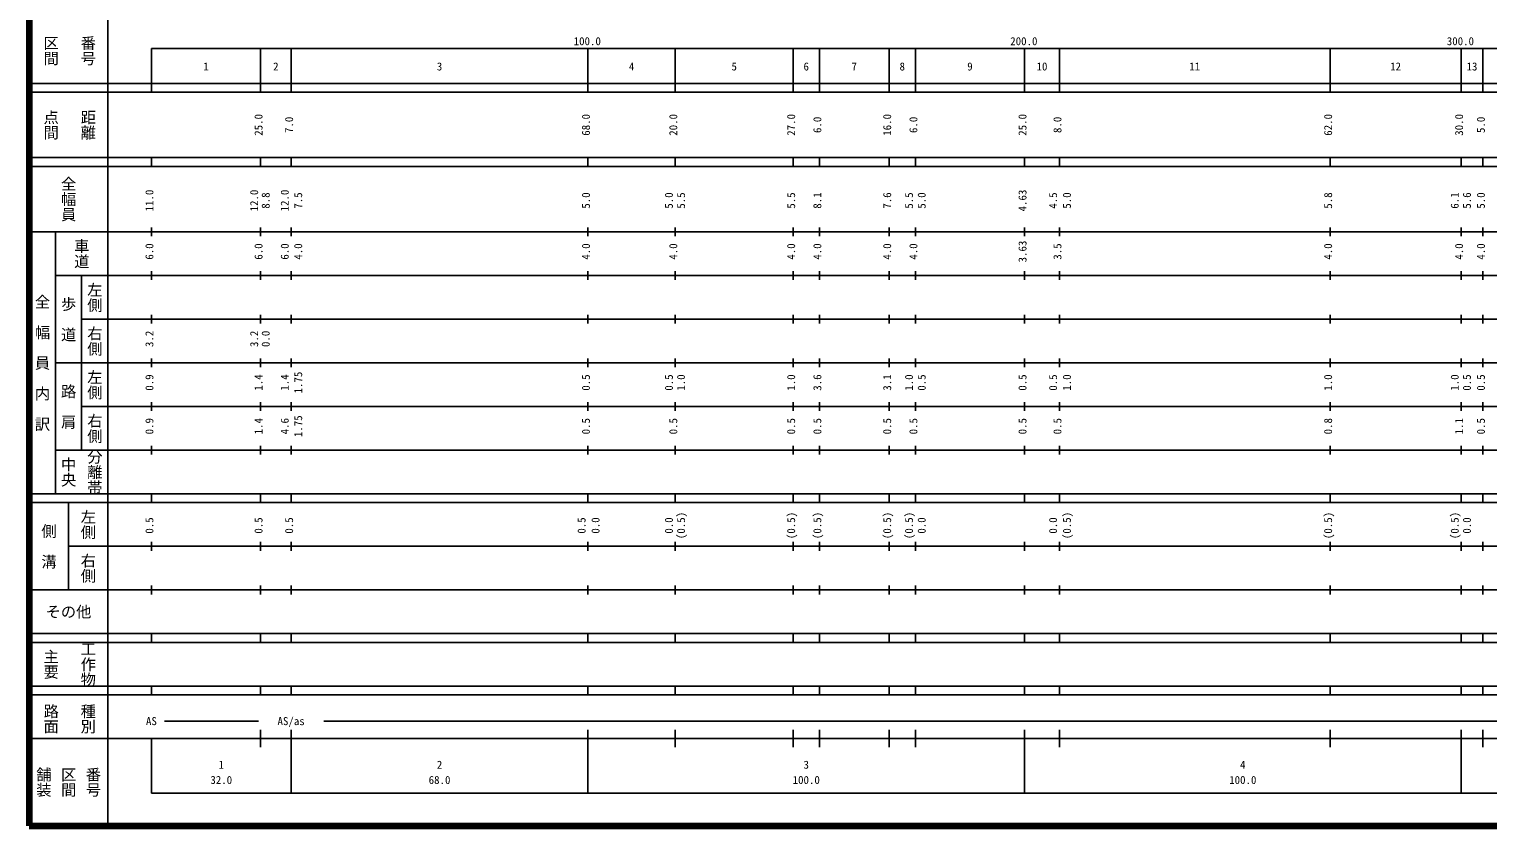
# Model space of a CAD drawing. Units: millimetres on the paper, enlarged 1000 times. Extents: x 40207 to 680207, y 18995 to 378995.
# Drawn here: x 40207 to 374334, y 18995 to 201404 of the extents above; entities that cross this region are included whole.
import ezdxf
from ezdxf.enums import TextEntityAlignment as Align

# ---------------------------------------------------------------- set-up
doc = ezdxf.new("R2010")
doc.units = ezdxf.units.MM
doc.header["$LTSCALE"] = 1000
doc.layers.add('M-TTL', color=2, linetype='Continuous', lineweight=140)
doc.layers.add('M-TTL-BAND', color=7, linetype='Continuous', lineweight=25)
doc.styles.add('@ＭＳ ゴシック', font='')
doc.styles.add('ＭＳ ゴシック', font='')
doc.styles.get('@ＭＳ ゴシック').set_extended_font_data('@MS Gothic')
doc.styles.get('ＭＳ ゴシック').set_extended_font_data('MS Gothic')

msp = doc.modelspace()

# ---------------------------------------------------------------- linework, layer by layer
at = {"layer": 'M-TTL'}
for p, q in [((40207, 378995), (40207, 18995)), ((40207, 18995), (680207, 18995))]:
    msp.add_line(p, q, dxfattribs=at)
at = {"layer": 'M-TTL-BAND'}
for p, q in [((58207, 368995), (58207, 18995)), ((68207, 196995), (579207, 196995)), ((68207, 196995), (68207, 186995)), ((93207, 186995), (93207, 196995)), ((100207, 186995), (100207, 196995)), ((168207, 186995), (168207, 196995)), ((188207, 186995), (188207, 196995)), ((215207, 186995), (215207, 196995)), ((221207, 186995), (221207, 196995)), ((237207, 186995), (237207, 196995)), ((243207, 186995), (243207, 196995)), ((268207, 186995), (268207, 196995)), ((276207, 186995), (276207, 196995)), ((338207, 186995), (338207, 196995)), ((368207, 186995), (368207, 196995)), ((373207, 186995), (373207, 196995)), ((40207, 188995), (579207, 188995)), ((40207, 186995), (579207, 186995)), ((40207, 171995), (579207, 171995)), ((68207, 169995), (68207, 171995)), ((93207, 169995), (93207, 171995)), ((100207, 169995), (100207, 171995)), ((168207, 169995), (168207, 171995)), ((188207, 169995), (188207, 171995)), ((215207, 169995), (215207, 171995)), ((221207, 169995), (221207, 171995)), ((237207, 169995), (237207, 171995)), ((243207, 169995), (243207, 171995)), ((268207, 169995), (268207, 171995)), ((276207, 169995), (276207, 171995)), ((338207, 169995), (338207, 171995)), ((368207, 169995), (368207, 171995)), ((373207, 169995), (373207, 171995)), ((40207, 169995), (579207, 169995)), ((40207, 154995), (579207, 154995)), ((46207, 94995), (46207, 154995)), ((68207, 153995), (68207, 155995)), ((93207, 153995), (93207, 155995)), ((100207, 153995), (100207, 155995)), ((168207, 153995), (168207, 155995)), ((188207, 153995), (188207, 155995)), ((215207, 153995), (215207, 155995)), ((221207, 153995), (221207, 155995)), ((237207, 153995), (237207, 155995)), ((243207, 153995), (243207, 155995)), ((268207, 153995), (268207, 155995)), ((276207, 153995), (276207, 155995)), ((338207, 153995), (338207, 155995)), ((368207, 153995), (368207, 155995)), ((373207, 153995), (373207, 155995)), ((46207, 144995), (579207, 144995)), ((52207, 144995), (52207, 104995)), ((68207, 143995), (68207, 145995)), ((93207, 143995), (93207, 145995)), ((100207, 143995), (100207, 145995)), ((168207, 143995), (168207, 145995)), ((188207, 143995), (188207, 145995)), ((215207, 143995), (215207, 145995)), ((221207, 143995), (221207, 145995)), ((237207, 143995), (237207, 145995)), ((243207, 143995), (243207, 145995)), ((268207, 143995), (268207, 145995)), ((276207, 143995), (276207, 145995)), ((338207, 143995), (338207, 145995)), ((368207, 143995), (368207, 145995)), ((373207, 143995), (373207, 145995)), ((52207, 134995), (579207, 134995)), ((68207, 133995), (68207, 135995)), ((93207, 133995), (93207, 135995)), ((100207, 133995), (100207, 135995)), ((168207, 133995), (168207, 135995)), ((188207, 133995), (188207, 135995)), ((215207, 133995), (215207, 135995)), ((221207, 133995), (221207, 135995)), ((237207, 133995), (237207, 135995)), ((243207, 133995), (243207, 135995)), ((268207, 133995), (268207, 135995)), ((276207, 133995), (276207, 135995)), ((338207, 133995), (338207, 135995)), ((368207, 133995), (368207, 135995)), ((373207, 133995), (373207, 135995)), ((46207, 124995), (579207, 124995)), ((68207, 123995), (68207, 125995)), ((93207, 123995), (93207, 125995)), ((100207, 123995), (100207, 125995)), ((168207, 123995), (168207, 125995)), ((188207, 123995), (188207, 125995)), ((215207, 123995), (215207, 125995)), ((221207, 123995), (221207, 125995)), ((237207, 123995), (237207, 125995)), ((243207, 123995), (243207, 125995)), ((268207, 123995), (268207, 125995)), ((276207, 123995), (276207, 125995)), ((338207, 123995), (338207, 125995)), ((368207, 123995), (368207, 125995)), ((373207, 123995), (373207, 125995)), ((52207, 114995), (579207, 114995)), ((68207, 113995), (68207, 115995)), ((93207, 113995), (93207, 115995)), ((100207, 113995), (100207, 115995)), ((168207, 113995), (168207, 115995)), ((188207, 113995), (188207, 115995)), ((215207, 113995), (215207, 115995)), ((221207, 113995), (221207, 115995)), ((237207, 113995), (237207, 115995)), ((243207, 113995), (243207, 115995)), ((268207, 113995), (268207, 115995)), ((276207, 113995), (276207, 115995)), ((338207, 113995), (338207, 115995)), ((368207, 113995), (368207, 115995)), ((373207, 113995), (373207, 115995)), ((46207, 104995), (579207, 104995)), ((68207, 103995), (68207, 105995)), ((93207, 103995), (93207, 105995)), ((100207, 103995), (100207, 105995)), ((168207, 103995), (168207, 105995)), ((188207, 103995), (188207, 105995)), ((215207, 103995), (215207, 105995)), ((221207, 103995), (221207, 105995)), ((237207, 103995), (237207, 105995)), ((243207, 103995), (243207, 105995)), ((268207, 103995), (268207, 105995)), ((276207, 103995), (276207, 105995)), ((338207, 103995), (338207, 105995)), ((368207, 103995), (368207, 105995)), ((373207, 103995), (373207, 105995)), ((40207, 94995), (579207, 94995)), ((68207, 92995), (68207, 94995)), ((93207, 92995), (93207, 94995)), ((100207, 92995), (100207, 94995)), ((168207, 92995), (168207, 94995)), ((188207, 92995), (188207, 94995)), ((215207, 92995), (215207, 94995)), ((221207, 92995), (221207, 94995)), ((237207, 92995), (237207, 94995)), ((243207, 92995), (243207, 94995)), ((268207, 92995), (268207, 94995)), ((276207, 92995), (276207, 94995)), ((338207, 92995), (338207, 94995)), ((368207, 92995), (368207, 94995)), ((373207, 92995), (373207, 94995)), ((40207, 92995), (579207, 92995)), ((49207, 92995), (49207, 72995)), ((68207, 81995), (68207, 83995)), ((93207, 81995), (93207, 83995)), ((100207, 81995), (100207, 83995)), ((168207, 81995), (168207, 83995)), ((188207, 81995), (188207, 83995)), ((215207, 81995), (215207, 83995)), ((221207, 81995), (221207, 83995)), ((237207, 81995), (237207, 83995)), ((243207, 81995), (243207, 83995)), ((268207, 81995), (268207, 83995)), ((276207, 81995), (276207, 83995)), ((338207, 81995), (338207, 83995)), ((368207, 81995), (368207, 83995)), ((373207, 81995), (373207, 83995)), ((49207, 82995), (579207, 82995)), ((68207, 71995), (68207, 73995)), ((93207, 71995), (93207, 73995)), ((100207, 71995), (100207, 73995)), ((168207, 71995), (168207, 73995)), ((188207, 71995), (188207, 73995)), ((215207, 71995), (215207, 73995)), ((221207, 71995), (221207, 73995)), ((237207, 71995), (237207, 73995)), ((243207, 71995), (243207, 73995)), ((268207, 71995), (268207, 73995)), ((276207, 71995), (276207, 73995)), ((338207, 71995), (338207, 73995)), ((368207, 71995), (368207, 73995)), ((373207, 71995), (373207, 73995)), ((40207, 72995), (579207, 72995)), ((40207, 62995), (579207, 62995)), ((40207, 60995), (579207, 60995)), ((68207, 60995), (68207, 62995)), ((93207, 60995), (93207, 62995)), ((100207, 60995), (100207, 62995)), ((168207, 60995), (168207, 62995)), ((188207, 60995), (188207, 62995)), ((215207, 60995), (215207, 62995)), ((221207, 60995), (221207, 62995)), ((237207, 60995), (237207, 62995)), ((243207, 60995), (243207, 62995)), ((268207, 60995), (268207, 62995)), ((276207, 60995), (276207, 62995)), ((338207, 60995), (338207, 62995)), ((368207, 60995), (368207, 62995)), ((373207, 60995), (373207, 62995)), ((40207, 50995), (579207, 50995)), ((68207, 48995), (68207, 50995)), ((93207, 48995), (93207, 50995)), ((100207, 48995), (100207, 50995)), ((168207, 48995), (168207, 50995)), ((188207, 48995), (188207, 50995)), ((215207, 48995), (215207, 50995)), ((221207, 48995), (221207, 50995)), ((237207, 48995), (237207, 50995)), ((243207, 48995), (243207, 50995)), ((268207, 48995), (268207, 50995)), ((276207, 48995), (276207, 50995)), ((338207, 48995), (338207, 50995)), ((368207, 48995), (368207, 50995)), ((373207, 48995), (373207, 50995)), ((40207, 48995), (579207, 48995)), ((71207, 42995), (92707, 42995)), ((93207, 36995), (93207, 40995)), ((100207, 26495), (100207, 40995)), ((107707, 42995), (565207, 42995)), ((168207, 26495), (168207, 40995)), ((188207, 36995), (188207, 40995)), ((215207, 36995), (215207, 40995)), ((221207, 36995), (221207, 40995)), ((237207, 36995), (237207, 40995)), ((243207, 36995), (243207, 40995)), ((268207, 26495), (268207, 40995)), ((276207, 36995), (276207, 40995)), ((338207, 36995), (338207, 40995)), ((368207, 26495), (368207, 40995)), ((373207, 36995), (373207, 40995)), ((40207, 38995), (579207, 38995)), ((68207, 38995), (68207, 26495)), ((68207, 26495), (579207, 26495))]:
    msp.add_line(p, q, dxfattribs=at)

# ---------------------------------------------------------------- texts
at = {"layer": 'M-TTL-BAND', "style": '@ＭＳ ゴシック'}
for s, p in [('区間', (45207, 196495)), ('番号', (53707, 196495)), ('点間', (45207, 179495)), ('距離', (53707, 179495)), ('全幅員', (49207, 162495)), ('車道', (52207, 149995)), ('全\u3000幅\u3000員\u3000内\u3000訳', (43207, 124995)), ('左側', (55207, 139995)), ('歩\u3000道', (49207, 134995)), ('右側', (55207, 129995)), ('左側', (55207, 119995)), ('路\u3000肩', (49207, 114995)), ('右側', (55207, 109995)), ('分離帯', (55207, 99995)), ('中央', (49207, 99995)), ('左側', (53707, 87995)), ('側\u3000溝', (44707, 82995)), ('右側', (53707, 77995)), ('工作物', (53707, 55995)), ('主要', (45207, 55995)), ('路面', (45207, 43495)), ('種別', (53707, 43495)), ('舗装', (43540, 28995)), ('区間', (49207, 28995)), ('番号', (54874, 28995))]:
    msp.add_text(s, height=2566, rotation=270, dxfattribs=at).set_placement(p, align=Align.MIDDLE_CENTER)
at = {"layer": 'M-TTL-BAND', "style": 'ＭＳ ゴシック'}
for s, p in [('100.0', (168051, 197190)), ('200.0', (268051, 197190)), ('300.0', (368051, 197190)), ('1', (80707, 191400)), ('2', (96707, 191400)), ('3', (134207, 191400)), ('4', (178207, 191400)), ('5', (201707, 191400)), ('6', (218207, 191400)), ('7', (229207, 191400)), ('8', (240207, 191400)), ('9', (255707, 191400)), ('10', (272207, 191400)), ('11', (307207, 191400)), ('12', (353207, 191400)), ('13', (370707, 191400)), ('AS', (68207, 41495)), ('AS/as', (100207, 41495)), ('1', (84207, 31518)), ('2', (134207, 31518)), ('3', (218207, 31518)), ('4', (318207, 31518)), ('32.0', (84207, 28028)), ('68.0', (134207, 28028)), ('100.0', (218207, 28028)), ('100.0', (318207, 28028))]:
    msp.add_text(s, height=1833, dxfattribs=at).set_placement(p, align=Align.BOTTOM_CENTER)
for s, p in [('25.0', (94207, 179495)), ('7.0', (101207, 179495)), ('68.0', (169207, 179495)), ('20.0', (189207, 179495)), ('27.0', (216207, 179495)), ('6.0', (222207, 179495)), ('16.0', (238207, 179495)), ('6.0', (244207, 179495)), ('25.0', (269207, 179495)), ('8.0', (277207, 179495)), ('62.0', (339207, 179495)), ('30.0', (369207, 179495)), ('5.0', (374207, 179495)), ('11.0', (69207, 162169)), ('12.0', (93207, 162169)), ('8.8', (95840, 162169)), ('12.0', (100207, 162169)), ('7.5', (103293, 162169)), ('5.0', (169207, 162169)), ('5.0', (188207, 162169)), ('5.5', (190987, 162169)), ('5.5', (216207, 162169)), ('8.1', (222207, 162169)), ('7.6', (238207, 162169)), ('5.5', (243207, 162169)), ('5.0', (246105, 162169)), ('4.63', (269207, 162169)), ('4.5', (276207, 162169)), ('5.0', (279383, 162169)), ('5.8', (339207, 162169)), ('6.1', (368207, 162169)), ('5.6', (371004, 162169)), ('5.0', (374207, 162169)), ('6.0', (69207, 150495)), ('6.0', (94207, 150495)), ('6.0', (100207, 150495)), ('4.0', (103293, 150495)), ('4.0', (169207, 150495)), ('4.0', (189207, 150495)), ('4.0', (216207, 150495)), ('4.0', (222207, 150495)), ('4.0', (238207, 150495)), ('4.0', (244207, 150495)), ('3.63', (269207, 150495)), ('3.5', (277207, 150495)), ('4.0', (339207, 150495)), ('4.0', (369207, 150495)), ('4.0', (374207, 150495)), ('3.2', (69207, 130495)), ('3.2', (93207, 130495)), ('0.0', (95840, 130495)), ('0.9', (69207, 120495)), ('1.4', (94207, 120495)), ('1.4', (100207, 120495)), ('1.75', (103293, 120495)), ('0.5', (169207, 120495)), ('0.5', (188207, 120495)), ('1.0', (190987, 120495)), ('1.0', (216207, 120495)), ('3.6', (222207, 120495)), ('3.1', (238207, 120495)), ('1.0', (243207, 120495)), ('0.5', (246105, 120495)), ('0.5', (269207, 120495)), ('0.5', (276207, 120495)), ('1.0', (279383, 120495)), ('1.0', (339207, 120495)), ('1.0', (368207, 120495)), ('0.5', (371004, 120495)), ('0.5', (374207, 120495)), ('0.9', (69207, 110495)), ('1.4', (94207, 110495)), ('4.6', (100207, 110495)), ('1.75', (103293, 110495)), ('0.5', (169207, 110495)), ('0.5', (189207, 110495)), ('0.5', (216207, 110495)), ('0.5', (222207, 110495)), ('0.5', (238207, 110495)), ('0.5', (244207, 110495)), ('0.5', (269207, 110495)), ('0.5', (277207, 110495)), ('0.8', (339207, 110495)), ('1.1', (369207, 110495)), ('0.5', (374207, 110495)), ('(0.5)', (190987, 87759)), ('(0.5)', (216207, 87759)), ('(0.5)', (222207, 87759)), ('(0.5)', (238207, 87759)), ('(0.5)', (243207, 87759)), ('(0.5)', (279383, 87759)), ('(0.5)', (339207, 87759)), ('(0.5)', (368207, 87759)), ('0.5', (69207, 87759)), ('0.5', (94207, 87759)), ('0.5', (101207, 87759)), ('0.5', (168207, 87759)), ('0.0', (171401, 87759)), ('0.0', (188207, 87759)), ('0.0', (246105, 87759)), ('0.0', (276207, 87759)), ('0.0', (371004, 87759))]:
    msp.add_text(s, height=1833, rotation=90, dxfattribs=at).set_placement(p, align=Align.BOTTOM_CENTER)
msp.add_text('その他', height=2566, dxfattribs=at).set_placement((49207, 67995), align=Align.MIDDLE_CENTER)

doc.saveas('drawing.dxf')
